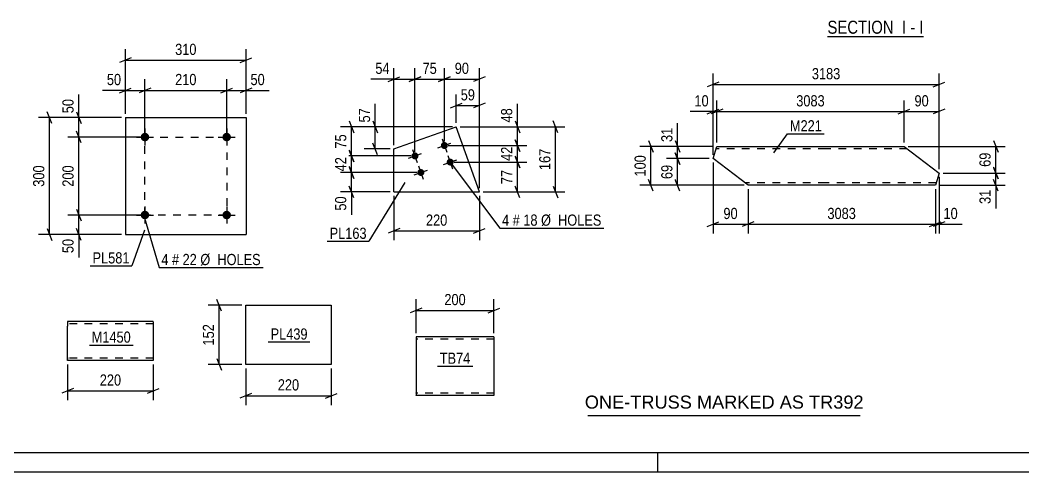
# Model space of a CAD drawing. Header units: millimetres. Extents: x 0 to 841, y 0 to 594.
# Drawn here: x 257.1 to 514.8, y 0 to 116 of the extents above; entities that cross this region are included whole.
import ezdxf

# ---------------------------------------------------------------- set-up
doc = ezdxf.new("R2010")
doc.units = ezdxf.units.MM
doc.linetypes.add('DXK_LINE_DOT2', pattern=[3.9198, 1.9599, -1.9599])
doc.styles.add('Arial', font='ARIAL.TTF', dxfattribs={"height": 0.2})
doc.styles.add('Arial Narrow', font='ARIALN.TTF', dxfattribs={"height": 0.2})

# ---------------------------------------------------------------- blocks, each defined once
blk = doc.blocks.new('Unknown-122567824-1133')
at = {"color": 5, "linetype": 'Continuous'}
for p, q in [((5, 5), (836, 5)), ((421, 0), (421, 5)), ((0, 0), (841, 0))]:
    blk.add_line(p, q, dxfattribs=at)
blk = doc.blocks.new('Unknown-122567824-19 - 51664')
at = {"color": 6, "linetype": 'Continuous'}
blk.add_line((464.57, 111.71), (489.24, 111.71), dxfattribs=at)
at = {"color": 0, "linetype": 'Continuous'}
blk.add_wipeout([(482.68, 112.46), (482.68, 115.96), (464.57, 115.96), (464.57, 112.46)], dxfattribs=at)
at = {"color": 7, "linetype": 'Continuous', "style": 'Arial Narrow'}
blk.add_text('SECTION ', height=3.34, dxfattribs=at).set_placement((464.57, 112.46))
at = {"color": 0, "linetype": 'Continuous'}
blk.add_wipeout([(484.8, 112.46), (484.8, 115.96), (483.73, 115.96), (483.73, 112.46)], dxfattribs=at)
at = {"color": 7, "linetype": 'Continuous', "style": 'Arial Narrow'}
blk.add_text('I', height=3.34, dxfattribs=at).set_placement((483.73, 112.46))
at = {"color": 0, "linetype": 'Continuous'}
blk.add_wipeout([(487.12, 112.46), (487.12, 115.96), (485.85, 115.96), (485.85, 112.46)], dxfattribs=at)
blk.add_wipeout([(489.24, 112.46), (489.24, 115.96), (488.17, 115.96), (488.17, 112.46)], dxfattribs=at)
at = {"color": 7, "linetype": 'Continuous', "style": 'Arial Narrow'}
for s, p in [('-', (485.85, 112.46)), ('I', (488.17, 112.46))]:
    blk.add_text(s, height=3.34, dxfattribs=at).set_placement(p)
blk = doc.blocks.new('Part-122567824-53818 - 53817')
at = {"color": 2, "linetype": 'Continuous'}
for p, q in [((315.13, 27.58), (315.13, 42.78)), ((315.13, 42.78), (337.08, 42.78)), ((337.08, 42.78), (337.08, 27.58)), ((337.08, 27.58), (315.13, 27.58))]:
    blk.add_line(p, q, dxfattribs=at)
blk = doc.blocks.new('Part-122567824-53826 - 53825')
at = {"color": 2, "linetype": 'Continuous'}
for p, q in [((358.9, 34.65), (358.9, 19.74)), ((378.9, 34.65), (358.9, 34.65)), ((378.9, 34.65), (378.9, 19.65)), ((358.9, 19.65), (358.9, 19.74)), ((378.9, 19.65), (358.9, 19.65))]:
    blk.add_line(p, q, dxfattribs=at)
at = {"color": 7, "linetype": 'DXK_LINE_DOT2'}
for p, q in [((378.9, 34.05), (358.9, 34.05)), ((358.9, 20.25), (358.9, 20.29)), ((378.9, 20.25), (358.9, 20.25)), ((378.9, 20.25), (378.9, 20.29))]:
    blk.add_line(p, q, dxfattribs=at)
blk = doc.blocks.new('Part-122567824-56478 - 56477')
at = {"color": 2, "linetype": 'Continuous'}
for p, q in [((435.18, 80.4), (436.16, 83.55)), ((436.16, 83.55), (464.17, 83.55)), ((464.27, 83.55), (484.27, 83.55)), ((484.27, 83.55), (493.27, 76.69)), ((444.17, 73.55), (435.18, 80.4)), ((493.27, 76.69), (492.29, 73.55)), ((464.17, 73.55), (444.17, 73.55)), ((492.29, 73.55), (464.27, 73.55))]:
    blk.add_line(p, q, dxfattribs=at)
at = {"color": 7, "linetype": 'DXK_LINE_DOT2'}
for p, q in [((464.17, 82.95), (435.97, 82.95)), ((485.06, 82.95), (464.27, 82.95)), ((444.17, 73.55), (443.15, 74.33)), ((464.17, 74.15), (443.38, 74.15)), ((492.47, 74.15), (464.27, 74.15))]:
    blk.add_line(p, q, dxfattribs=at)
blk = doc.blocks.new('Part-122567824-53925 - 53924')
at = {"color": 2, "linetype": 'Continuous'}
for p, q in [((284.23, 90.93), (284.23, 60.93)), ((284.23, 90.93), (315.23, 90.93)), ((315.23, 90.93), (315.23, 60.93)), ((284.23, 60.93), (315.23, 60.93))]:
    blk.add_line(p, q, dxfattribs=at)
blk = doc.blocks.new('Bolt-122567824-53926 - 53924')
at = {"linetype": 'Continuous'}
for points in [[(290.33, 65.93, -1), (288.13, 65.93, -1)], [(311.33, 65.93, -1), (309.13, 65.93, -1)]]:
    blk.add_hatch(color=1, dxfattribs=at).paths.add_polyline_path(points)
at = {"color": 1, "linetype": 'Continuous'}
for p, q in [((289.23, 68.13), (289.23, 63.73)), ((310.23, 68.13), (310.23, 63.73)), ((287.03, 65.93), (291.43, 65.93)), ((308.03, 65.93), (312.43, 65.93))]:
    blk.add_line(p, q, dxfattribs=at)
blk = doc.blocks.new('Bolt-122567824-53927 - 53924')
at = {"linetype": 'Continuous'}
for points in [[(290.33, 85.93, -1), (288.13, 85.93, -1)], [(311.33, 85.93, -1), (309.13, 85.93, -1)]]:
    blk.add_hatch(color=1, dxfattribs=at).paths.add_polyline_path(points)
at = {"color": 1, "linetype": 'Continuous'}
for p, q in [((289.23, 88.13), (289.23, 83.73)), ((310.23, 88.13), (310.23, 83.73)), ((287.03, 85.93), (291.43, 85.93)), ((308.03, 85.93), (312.43, 85.93))]:
    blk.add_line(p, q, dxfattribs=at)
blk = doc.blocks.new('Part-122567824-53948 - 53947')
at = {"color": 2, "linetype": 'Continuous'}
for p, q in [((269.37, 38.6), (269.37, 37.4)), ((291.38, 38.6), (269.37, 38.6)), ((269.37, 29.35), (269.37, 37.4)), ((291.38, 38.51), (291.38, 38.6)), ((291.38, 38.51), (291.38, 37.4)), ((291.38, 37.4), (291.38, 28.6)), ((269.37, 28.7), (269.37, 29.35)), ((269.37, 28.6), (269.37, 28.7)), ((291.38, 28.6), (269.37, 28.6))]:
    blk.add_line(p, q, dxfattribs=at)
at = {"color": 7, "linetype": 'DXK_LINE_DOT2'}
for p, q in [((291.38, 38), (269.37, 38)), ((291.38, 38.25), (291.38, 37.4)), ((269.37, 29.35), (269.37, 28.96)), ((269.37, 29.2), (269.37, 29.25)), ((291.38, 29.2), (269.37, 29.2)), ((269.37, 28.6), (269.37, 28.6)), ((291.38, 29.25), (291.38, 29.35)), ((291.38, 29.2), (291.38, 29.25)), ((291.38, 29.2), (291.38, 29.25))]:
    blk.add_line(p, q, dxfattribs=at)
blk = doc.blocks.new('Part-122567824-53984 - 53983')
at = {"color": 2, "linetype": 'Continuous'}
for p, q in [((353.2, 82.88), (369.22, 88.56)), ((375.15, 71.84), (369.22, 88.56)), ((353.2, 71.84), (353.2, 82.88)), ((353.2, 71.84), (375.15, 71.84))]:
    blk.add_line(p, q, dxfattribs=at)
blk = doc.blocks.new('Bolt-122567824-53985 - 53983')
at = {"linetype": 'Continuous'}
for points in [[(367, 84.06, -1), (365.3, 83.46, -1)], [(359.46, 81.38, -1), (357.76, 80.78, -1)], [(368.5, 79.82, -1), (366.81, 79.21, -1)], [(360.96, 77.14, -1), (359.27, 76.54, -1)]]:
    blk.add_hatch(color=1, dxfattribs=at).paths.add_polyline_path(points)
at = {"color": 1, "linetype": 'Continuous'}
for p, q in [((365.55, 85.45), (366.75, 82.06)), ((358.01, 82.78), (359.21, 79.39)), ((364.45, 83.15), (367.85, 84.36)), ((356.91, 80.48), (360.31, 81.68)), ((365.96, 78.91), (369.35, 80.12)), ((367.05, 81.21), (368.26, 77.82)), ((358.42, 76.24), (361.81, 77.44)), ((359.51, 78.54), (360.72, 75.14))]:
    blk.add_line(p, q, dxfattribs=at)
blk = doc.blocks.new('Rectangle-122567824-56456 - 53924')
at = {"color": 1, "linetype": 'DXK_LINE_DOT2'}
blk.add_lwpolyline([(289.23, 85.93), (310.23, 85.93), (310.23, 65.93), (289.23, 65.93), (289.23, 85.93)], close=True, dxfattribs=at)
blk = doc.blocks.new('StraightDimension-122567824-54132 - 53817')
at = {"color": 7, "linetype": 'Continuous'}
for p, q in [((308.92, 41.28), (307.72, 44.28)), ((314.13, 42.78), (305.47, 42.78)), ((308.32, 27.58), (308.32, 42.78)), ((307.72, 29.08), (308.92, 26.08)), ((314.13, 27.58), (305.47, 27.58))]:
    blk.add_line(p, q, dxfattribs=at)
at = {"color": 0}
blk.add_wipeout([(307.57, 38.52), (303.37, 38.52), (303.37, 31.84), (307.57, 31.84)], dxfattribs=at)
at = {"color": 3, "style": 'Arial Narrow'}
blk.add_text('152', height=2.863, rotation=90.0002, dxfattribs=at).set_placement((306.97, 32.44))
blk = doc.blocks.new('StraightDimension-122567824-54136 - 53817')
at = {"color": 7, "linetype": 'Continuous'}
for p, q in [((315.13, 26.58), (315.13, 17.16)), ((337.08, 26.58), (337.08, 17.16)), ((316.63, 20.16), (313.63, 18.96)), ((315.13, 19.56), (337.08, 19.56)), ((335.58, 18.96), (338.58, 20.16))]:
    blk.add_line(p, q, dxfattribs=at)
at = {"color": 0}
blk.add_wipeout([(329.45, 20.31), (329.45, 24.51), (322.76, 24.51), (322.76, 20.31)], dxfattribs=at)
at = {"color": 3, "style": 'Arial Narrow'}
blk.add_text('220', height=2.863, dxfattribs=at).set_placement((323.36, 20.91))
blk = doc.blocks.new('StraightDimension-122567824-54140 - 53825')
at = {"color": 7, "linetype": 'Continuous'}
for p, q in [((358.9, 35.65), (358.9, 44.3)), ((378.9, 35.65), (378.9, 44.3)), ((360.4, 42.05), (357.4, 40.85)), ((358.9, 41.45), (378.9, 41.45)), ((377.4, 40.85), (380.4, 42.05))]:
    blk.add_line(p, q, dxfattribs=at)
at = {"color": 0}
blk.add_wipeout([(372.24, 42.2), (372.24, 46.4), (365.56, 46.4), (365.56, 42.2)], dxfattribs=at)
at = {"color": 3, "style": 'Arial Narrow'}
blk.add_text('200', height=2.863, dxfattribs=at).set_placement((366.16, 42.8))
blk = doc.blocks.new('StraightDimension-122567824-56526 - 56477')
at = {"color": 7, "linetype": 'Continuous'}
for p, q in [((435.18, 81.4), (435.18, 102.27)), ((493.27, 77.69), (493.27, 102.27)), ((436.68, 100.02), (433.68, 98.82)), ((435.18, 99.42), (493.27, 99.42)), ((491.77, 98.82), (494.77, 100.02))]:
    blk.add_line(p, q, dxfattribs=at)
at = {"color": 0}
blk.add_wipeout([(468.48, 100.17), (468.48, 104.37), (459.97, 104.37), (459.97, 100.17)], dxfattribs=at)
at = {"color": 3, "style": 'Arial Narrow'}
blk.add_text('3183', height=2.863, dxfattribs=at).set_placement((460.57, 100.77))
blk = doc.blocks.new('StraightDimension-122567824-56597 - 56477')
at = {"color": 7, "linetype": 'Continuous'}
for p, q in [((493.27, 75.69), (493.27, 61.15)), ((492.29, 72.55), (492.29, 61.15)), ((490.79, 62.95), (493.79, 64.15)), ((494.77, 64.15), (491.77, 62.95)), ((492.29, 63.55), (493.27, 63.55))]:
    blk.add_line(p, q, dxfattribs=at)
at = {"color": 0}
blk.add_wipeout([(498.65, 64.3), (498.65, 68.5), (493.79, 68.5), (493.79, 64.3)], dxfattribs=at)
at = {"color": 7, "linetype": 'Continuous'}
blk.add_line((493.27, 63.55), (499.17, 63.55), dxfattribs=at)
blk.add_line((493.27, 63.55), (499.17, 63.55), dxfattribs=at)
at = {"color": 3, "style": 'Arial Narrow'}
blk.add_text('10', height=2.863, dxfattribs=at).set_placement((494.39, 64.9))
blk = doc.blocks.new('StraightDimension-122567824-56537 - 56477')
at = {"color": 7, "linetype": 'Continuous'}
for p, q in [((482.77, 91.86), (485.77, 93.06)), ((484.27, 84.55), (484.27, 95.31)), ((494.77, 93.06), (491.77, 91.86)), ((493.27, 77.69), (493.27, 95.31)), ((484.27, 92.46), (493.27, 92.46))]:
    blk.add_line(p, q, dxfattribs=at)
at = {"color": 0}
blk.add_wipeout([(491.2, 93.21), (491.2, 97.41), (486.34, 97.41), (486.34, 93.21)], dxfattribs=at)
at = {"color": 3, "style": 'Arial Narrow'}
blk.add_text('90', height=2.863, dxfattribs=at).set_placement((486.94, 93.81))
blk = doc.blocks.new('StraightDimension-122567824-56538 - 56477')
at = {"color": 7, "linetype": 'Continuous'}
for p, q in [((437.66, 93.06), (434.66, 91.86)), ((436.16, 84.55), (436.16, 95.31)), ((482.77, 91.86), (485.77, 93.06)), ((484.27, 84.55), (484.27, 95.31)), ((436.16, 92.46), (484.27, 92.46))]:
    blk.add_line(p, q, dxfattribs=at)
at = {"color": 0}
blk.add_wipeout([(464.47, 93.21), (464.47, 97.41), (455.96, 97.41), (455.96, 93.21)], dxfattribs=at)
at = {"color": 3, "style": 'Arial Narrow'}
blk.add_text('3083', height=2.863, dxfattribs=at).set_placement((456.56, 93.81))
blk = doc.blocks.new('StraightDimension-122567824-56539 - 56477')
at = {"color": 7, "linetype": 'Continuous'}
for p, q in [((433.68, 91.86), (436.68, 93.06)), ((437.66, 93.06), (434.66, 91.86)), ((435.18, 81.4), (435.18, 95.31)), ((436.16, 84.55), (436.16, 95.31)), ((435.18, 92.46), (436.16, 92.46))]:
    blk.add_line(p, q, dxfattribs=at)
at = {"color": 0}
blk.add_wipeout([(434.65, 93.21), (434.65, 97.41), (429.8, 97.41), (429.8, 93.21)], dxfattribs=at)
at = {"color": 7, "linetype": 'Continuous'}
blk.add_line((435.18, 92.46), (429.27, 92.46), dxfattribs=at)
blk.add_line((435.18, 92.46), (429.27, 92.46), dxfattribs=at)
at = {"color": 3, "style": 'Arial Narrow'}
blk.add_text('10', height=2.863, dxfattribs=at).set_placement((430.4, 93.81))
blk = doc.blocks.new('StraightDimension-122567824-56662 - 56477')
at = {"color": 7, "linetype": 'Continuous'}
for p, q in [((418.63, 85.05), (419.83, 82.05)), ((435.16, 83.55), (416.38, 83.55)), ((419.23, 73.55), (419.23, 83.55)), ((419.83, 72.05), (418.63, 75.05)), ((443.17, 73.55), (416.38, 73.55))]:
    blk.add_line(p, q, dxfattribs=at)
at = {"color": 0}
blk.add_wipeout([(418.48, 81.89), (414.28, 81.89), (414.28, 75.21), (418.48, 75.21)], dxfattribs=at)
at = {"color": 3, "style": 'Arial Narrow'}
blk.add_text('100', height=2.863, rotation=90.0002, dxfattribs=at).set_placement((417.88, 75.81))
blk = doc.blocks.new('StraightDimension-122567824-56598 - 56477')
at = {"color": 7, "linetype": 'Continuous'}
for p, q in [((444.17, 72.55), (444.17, 61.15)), ((492.29, 72.55), (492.29, 61.15)), ((445.67, 64.15), (442.67, 62.95)), ((444.17, 63.55), (492.29, 63.55)), ((490.79, 62.95), (493.79, 64.15))]:
    blk.add_line(p, q, dxfattribs=at)
at = {"color": 0}
blk.add_wipeout([(472.48, 64.3), (472.48, 68.5), (463.97, 68.5), (463.97, 64.3)], dxfattribs=at)
at = {"color": 3, "style": 'Arial Narrow'}
blk.add_text('3083', height=2.863, dxfattribs=at).set_placement((464.57, 64.9))
blk = doc.blocks.new('StraightDimension-122567824-56599 - 56477')
at = {"color": 7, "linetype": 'Continuous'}
for p, q in [((435.18, 79.4), (435.18, 61.15)), ((444.17, 72.55), (444.17, 61.15)), ((433.68, 62.95), (436.68, 64.15)), ((435.18, 63.55), (444.17, 63.55)), ((445.67, 64.15), (442.67, 62.95))]:
    blk.add_line(p, q, dxfattribs=at)
at = {"color": 0}
blk.add_wipeout([(442.1, 64.3), (442.1, 68.5), (437.25, 68.5), (437.25, 64.3)], dxfattribs=at)
at = {"color": 3, "style": 'Arial Narrow'}
blk.add_text('90', height=2.863, dxfattribs=at).set_placement((437.85, 64.9))
blk = doc.blocks.new('StraightDimension-122567824-56694 - 56477')
at = {"color": 7, "linetype": 'Continuous'}
for p, q in [((425.49, 85.05), (426.69, 82.05)), ((435.16, 83.55), (423.24, 83.55)), ((426.09, 80.4), (426.09, 83.55)), ((434.18, 80.4), (423.24, 80.4)), ((426.69, 78.9), (425.49, 81.9))]:
    blk.add_line(p, q, dxfattribs=at)
at = {"color": 0}
blk.add_wipeout([(425.34, 88.93), (421.14, 88.93), (421.14, 84.07), (425.34, 84.07)], dxfattribs=at)
at = {"color": 7, "linetype": 'Continuous'}
blk.add_line((426.09, 83.55), (426.09, 89.46), dxfattribs=at)
blk.add_line((426.09, 83.55), (426.09, 89.46), dxfattribs=at)
at = {"color": 3, "style": 'Arial Narrow'}
blk.add_text('31', height=2.863, rotation=90.0002, dxfattribs=at).set_placement((424.74, 84.67))
blk = doc.blocks.new('StraightDimension-122567824-56695 - 56477')
at = {"color": 7, "linetype": 'Continuous'}
for p, q in [((434.18, 80.4), (423.24, 80.4)), ((425.49, 81.9), (426.69, 78.9)), ((426.09, 73.55), (426.09, 80.4)), ((426.69, 72.05), (425.49, 75.05)), ((443.17, 73.55), (423.24, 73.55))]:
    blk.add_line(p, q, dxfattribs=at)
at = {"color": 0}
blk.add_wipeout([(425.34, 79.41), (421.14, 79.41), (421.14, 74.55), (425.34, 74.55)], dxfattribs=at)
at = {"color": 3, "style": 'Arial Narrow'}
blk.add_text('69', height=2.863, rotation=90.0002, dxfattribs=at).set_placement((424.74, 75.15))
blk = doc.blocks.new('StraightDimension-122567824-56743 - 56477')
at = {"color": 7, "linetype": 'Continuous'}
for p, q in [((507.24, 85.05), (508.44, 82.05)), ((485.27, 83.55), (510.24, 83.55)), ((507.84, 76.69), (507.84, 83.55)), ((508.44, 75.19), (507.24, 78.19)), ((494.27, 76.69), (510.24, 76.69))]:
    blk.add_line(p, q, dxfattribs=at)
at = {"color": 0}
blk.add_wipeout([(507.09, 82.55), (502.89, 82.55), (502.89, 77.69), (507.09, 77.69)], dxfattribs=at)
at = {"color": 3, "style": 'Arial Narrow'}
blk.add_text('69', height=2.863, rotation=90.0002, dxfattribs=at).set_placement((506.49, 78.29))
blk = doc.blocks.new('StraightDimension-122567824-56744 - 56477')
at = {"color": 7, "linetype": 'Continuous'}
for p, q in [((507.24, 78.19), (508.44, 75.19)), ((494.27, 76.69), (510.24, 76.69)), ((508.44, 72.05), (507.24, 75.05)), ((507.84, 73.55), (507.84, 76.69)), ((493.29, 73.55), (510.24, 73.55))]:
    blk.add_line(p, q, dxfattribs=at)
at = {"color": 0}
blk.add_wipeout([(507.09, 73.02), (502.89, 73.02), (502.89, 68.17), (507.09, 68.17)], dxfattribs=at)
at = {"color": 7, "linetype": 'Continuous'}
blk.add_line((507.84, 73.55), (507.84, 67.64), dxfattribs=at)
blk.add_line((507.84, 73.55), (507.84, 67.64), dxfattribs=at)
at = {"color": 3, "style": 'Arial Narrow'}
blk.add_text('31', height=2.863, rotation=90.0002, dxfattribs=at).set_placement((506.49, 68.77))
blk = doc.blocks.new('StraightDimension-122567824-56415 - 53924')
at = {"color": 7, "linetype": 'Continuous'}
for p, q in [((289.23, 86.93), (289.23, 100.77)), ((310.23, 86.93), (310.23, 100.77)), ((290.73, 98.52), (287.73, 97.32)), ((289.23, 97.92), (310.23, 97.92)), ((308.73, 97.32), (311.73, 98.52))]:
    blk.add_line(p, q, dxfattribs=at)
at = {"color": 0}
blk.add_wipeout([(303.07, 98.67), (303.07, 102.87), (296.39, 102.87), (296.39, 98.67)], dxfattribs=at)
at = {"color": 3, "style": 'Arial Narrow'}
blk.add_text('210', height=2.863, dxfattribs=at).set_placement((296.99, 99.27))
blk = doc.blocks.new('StraightDimension-122567824-54221 - 53924')
at = {"color": 7, "linetype": 'Continuous'}
for p, q in [((288.23, 85.93), (269.39, 85.93)), ((272.84, 84.43), (271.64, 87.43)), ((272.24, 65.93), (272.24, 85.93)), ((271.64, 67.43), (272.84, 64.43)), ((288.23, 65.93), (269.39, 65.93))]:
    blk.add_line(p, q, dxfattribs=at)
at = {"color": 0}
blk.add_wipeout([(271.49, 79.27), (267.29, 79.27), (267.29, 72.59), (271.49, 72.59)], dxfattribs=at)
at = {"color": 3, "style": 'Arial Narrow'}
blk.add_text('200', height=2.863, rotation=90.0002, dxfattribs=at).set_placement((270.89, 73.19))
blk = doc.blocks.new('StraightDimension-122567824-54232 - 53924')
at = {"color": 7, "linetype": 'Continuous'}
for p, q in [((283.23, 90.93), (261.87, 90.93)), ((265.32, 89.43), (264.12, 92.43)), ((264.72, 60.93), (264.72, 90.93)), ((264.12, 62.43), (265.32, 59.43)), ((283.23, 60.93), (261.87, 60.93))]:
    blk.add_line(p, q, dxfattribs=at)
at = {"color": 0}
blk.add_wipeout([(263.97, 79.27), (259.77, 79.27), (259.77, 72.59), (263.97, 72.59)], dxfattribs=at)
at = {"color": 3, "style": 'Arial Narrow'}
blk.add_text('300', height=2.863, rotation=90.0002, dxfattribs=at).set_placement((263.37, 73.19))
blk = doc.blocks.new('StraightDimension-122567824-54220 - 53924')
at = {"color": 7, "linetype": 'Continuous'}
for p, q in [((283.23, 90.93), (269.39, 90.93)), ((271.64, 92.43), (272.84, 89.43)), ((272.24, 85.93), (272.24, 90.93)), ((288.23, 85.93), (269.39, 85.93)), ((272.84, 84.43), (271.64, 87.43))]:
    blk.add_line(p, q, dxfattribs=at)
at = {"color": 0}
blk.add_wipeout([(271.49, 96.31), (267.29, 96.31), (267.29, 91.45), (271.49, 91.45)], dxfattribs=at)
at = {"color": 7, "linetype": 'Continuous'}
blk.add_line((272.24, 90.93), (272.24, 96.84), dxfattribs=at)
blk.add_line((272.24, 90.93), (272.24, 96.84), dxfattribs=at)
at = {"color": 3, "style": 'Arial Narrow'}
blk.add_text('50', height=2.863, rotation=90.0002, dxfattribs=at).set_placement((270.89, 92.05))
blk = doc.blocks.new('StraightDimension-122567824-54222 - 53924')
at = {"color": 7, "linetype": 'Continuous'}
for p, q in [((271.64, 67.43), (272.84, 64.43)), ((288.23, 65.93), (269.39, 65.93)), ((272.24, 60.93), (272.24, 65.93)), ((272.84, 59.43), (271.64, 62.43)), ((283.23, 60.93), (269.39, 60.93))]:
    blk.add_line(p, q, dxfattribs=at)
at = {"color": 0}
blk.add_wipeout([(271.49, 60.4), (267.29, 60.4), (267.29, 55.55), (271.49, 55.55)], dxfattribs=at)
at = {"color": 7, "linetype": 'Continuous'}
blk.add_line((272.24, 60.93), (272.24, 55.02), dxfattribs=at)
blk.add_line((272.24, 60.93), (272.24, 55.02), dxfattribs=at)
at = {"color": 3, "style": 'Arial Narrow'}
blk.add_text('50', height=2.863, rotation=90.0002, dxfattribs=at).set_placement((270.89, 56.15))
blk = doc.blocks.new('StraightDimension-122567824-54252 - 53924')
at = {"color": 7, "linetype": 'Continuous'}
for p, q in [((284.23, 91.93), (284.23, 108.51)), ((315.23, 91.93), (315.23, 108.51)), ((285.73, 106.26), (282.73, 105.06)), ((284.23, 105.66), (315.23, 105.66)), ((313.73, 105.06), (316.73, 106.26))]:
    blk.add_line(p, q, dxfattribs=at)
at = {"color": 0}
blk.add_wipeout([(303.07, 106.41), (303.07, 110.61), (296.39, 110.61), (296.39, 106.41)], dxfattribs=at)
at = {"color": 3, "style": 'Arial Narrow'}
blk.add_text('310', height=2.863, dxfattribs=at).set_placement((296.99, 107.01))
blk = doc.blocks.new('StraightDimension-122567824-56414 - 53924')
at = {"color": 7, "linetype": 'Continuous'}
for p, q in [((310.23, 86.93), (310.23, 100.77)), ((315.23, 91.93), (315.23, 100.77)), ((308.73, 97.32), (311.73, 98.52)), ((310.23, 97.92), (315.23, 97.92)), ((316.73, 98.52), (313.73, 97.32))]:
    blk.add_line(p, q, dxfattribs=at)
at = {"color": 0}
blk.add_wipeout([(320.61, 98.67), (320.61, 102.87), (315.75, 102.87), (315.75, 98.67)], dxfattribs=at)
at = {"color": 7, "linetype": 'Continuous'}
blk.add_line((315.23, 97.92), (321.13, 97.92), dxfattribs=at)
blk.add_line((315.23, 97.92), (321.13, 97.92), dxfattribs=at)
at = {"color": 3, "style": 'Arial Narrow'}
blk.add_text('50', height=2.863, dxfattribs=at).set_placement((316.35, 99.27))
blk = doc.blocks.new('StraightDimension-122567824-56416 - 53924')
at = {"color": 7, "linetype": 'Continuous'}
for p, q in [((284.23, 91.93), (284.23, 100.77)), ((289.23, 86.93), (289.23, 100.77)), ((282.73, 97.32), (285.73, 98.52)), ((284.23, 97.92), (289.23, 97.92)), ((290.73, 98.52), (287.73, 97.32))]:
    blk.add_line(p, q, dxfattribs=at)
at = {"color": 0}
blk.add_wipeout([(283.7, 98.67), (283.7, 102.87), (278.85, 102.87), (278.85, 98.67)], dxfattribs=at)
at = {"color": 7, "linetype": 'Continuous'}
blk.add_line((284.23, 97.92), (278.32, 97.92), dxfattribs=at)
blk.add_line((284.23, 97.92), (278.32, 97.92), dxfattribs=at)
at = {"color": 3, "style": 'Arial Narrow'}
blk.add_text('50', height=2.863, dxfattribs=at).set_placement((279.45, 99.27))
blk = doc.blocks.new('StraightDimension-122567824-54256 - 53947')
at = {"color": 7, "linetype": 'Continuous'}
for p, q in [((269.37, 27.6), (269.37, 18.4)), ((291.38, 27.6), (291.38, 18.4)), ((270.87, 21.4), (267.87, 20.2)), ((269.37, 20.8), (291.38, 20.8)), ((289.88, 20.2), (292.88, 21.4))]:
    blk.add_line(p, q, dxfattribs=at)
at = {"color": 0}
blk.add_wipeout([(283.72, 21.55), (283.72, 25.75), (277.03, 25.75), (277.03, 21.55)], dxfattribs=at)
at = {"color": 3, "style": 'Arial Narrow'}
blk.add_text('220', height=2.863, dxfattribs=at).set_placement((277.63, 22.15))
blk = doc.blocks.new('StraightDimension-122567824-54378 - 53983')
at = {"color": 7, "linetype": 'Continuous'}
for p, q in [((370.22, 88.56), (397.14, 88.56)), ((395.34, 87.06), (394.14, 90.06)), ((394.74, 71.84), (394.74, 88.56)), ((394.14, 73.34), (395.34, 70.34)), ((376.15, 71.84), (397.14, 71.84))]:
    blk.add_line(p, q, dxfattribs=at)
at = {"color": 0}
blk.add_wipeout([(393.99, 83.54), (389.79, 83.54), (389.79, 76.86), (393.99, 76.86)], dxfattribs=at)
at = {"color": 3, "style": 'Arial Narrow'}
blk.add_text('167', height=2.863, rotation=90.0002, dxfattribs=at).set_placement((393.39, 77.46))
blk = doc.blocks.new('StraightDimension-122567824-56328 - 53983')
at = {"color": 7, "linetype": 'Continuous'}
for p, q in [((384.34, 85.26), (385.54, 82.26)), ((367.15, 83.76), (387.34, 83.76)), ((384.94, 79.51), (384.94, 83.76)), ((385.54, 78.01), (384.34, 81.01)), ((368.65, 79.51), (387.34, 79.51))]:
    blk.add_line(p, q, dxfattribs=at)
at = {"color": 0}
blk.add_wipeout([(384.19, 84.06), (379.99, 84.06), (379.99, 79.21), (384.19, 79.21)], dxfattribs=at)
at = {"color": 3, "style": 'Arial Narrow'}
blk.add_text('42', height=2.863, rotation=90.0002, dxfattribs=at).set_placement((383.59, 79.81))
blk = doc.blocks.new('StraightDimension-122567824-54368 - 53983')
at = {"color": 7, "linetype": 'Continuous'}
for p, q in [((353.2, 70.84), (353.2, 59.44)), ((375.15, 70.84), (375.15, 59.44)), ((354.7, 62.44), (351.7, 61.24)), ((353.2, 61.84), (375.15, 61.84)), ((373.65, 61.24), (376.65, 62.44))]:
    blk.add_line(p, q, dxfattribs=at)
at = {"color": 0}
blk.add_wipeout([(367.52, 62.59), (367.52, 66.79), (360.83, 66.79), (360.83, 62.59)], dxfattribs=at)
at = {"color": 3, "style": 'Arial Narrow'}
blk.add_text('220', height=2.863, dxfattribs=at).set_placement((361.43, 63.19))
blk = doc.blocks.new('StraightDimension-122567824-54372 - 53983')
at = {"color": 7, "linetype": 'Continuous'}
for p, q in [((368.22, 88.56), (345.56, 88.56)), ((347.81, 90.06), (349.01, 87.06)), ((348.41, 82.88), (348.41, 88.56)), ((352.2, 82.88), (345.56, 82.88)), ((349.01, 81.38), (347.81, 84.38))]:
    blk.add_line(p, q, dxfattribs=at)
at = {"color": 0}
blk.add_wipeout([(347.66, 93.94), (343.46, 93.94), (343.46, 89.08), (347.66, 89.08)], dxfattribs=at)
at = {"color": 7, "linetype": 'Continuous'}
blk.add_line((348.41, 88.56), (348.41, 94.47), dxfattribs=at)
blk.add_line((348.41, 88.56), (348.41, 94.47), dxfattribs=at)
at = {"color": 3, "style": 'Arial Narrow'}
blk.add_text('57', height=2.863, rotation=90.0002, dxfattribs=at).set_placement((347.06, 89.68))
blk = doc.blocks.new('StraightDimension-122567824-54364 - 53983')
at = {"color": 7, "linetype": 'Continuous'}
for p, q in [((369.22, 89.56), (369.22, 96.85)), ((375.15, 72.84), (375.15, 96.85)), ((367.72, 93.4), (370.72, 94.6)), ((369.22, 94), (375.15, 94)), ((376.65, 94.6), (373.65, 93.4))]:
    blk.add_line(p, q, dxfattribs=at)
at = {"color": 0}
blk.add_wipeout([(374.61, 94.75), (374.61, 98.95), (369.76, 98.95), (369.76, 94.75)], dxfattribs=at)
at = {"color": 3, "style": 'Arial Narrow'}
blk.add_text('59', height=2.863, dxfattribs=at).set_placement((370.36, 95.35))
blk = doc.blocks.new('StraightDimension-122567824-54382 - 53983')
at = {"color": 7, "linetype": 'Continuous'}
for p, q in [((366.15, 84.76), (366.15, 103.65)), ((375.15, 72.84), (375.15, 103.65)), ((364.65, 100.2), (367.65, 101.4)), ((366.15, 100.8), (375.15, 100.8)), ((376.65, 101.4), (373.65, 100.2))]:
    blk.add_line(p, q, dxfattribs=at)
at = {"color": 0}
blk.add_wipeout([(373.08, 101.55), (373.08, 105.75), (368.22, 105.75), (368.22, 101.55)], dxfattribs=at)
at = {"color": 3, "style": 'Arial Narrow'}
blk.add_text('90', height=2.863, dxfattribs=at).set_placement((368.82, 102.15))
blk = doc.blocks.new('StraightDimension-122567824-54383 - 53983')
at = {"color": 7, "linetype": 'Continuous'}
for p, q in [((358.61, 82.08), (358.61, 103.65)), ((366.15, 84.76), (366.15, 103.65)), ((357.11, 100.2), (360.11, 101.4)), ((358.61, 100.8), (366.15, 100.8)), ((367.65, 101.4), (364.65, 100.2))]:
    blk.add_line(p, q, dxfattribs=at)
at = {"color": 0}
blk.add_wipeout([(364.81, 101.55), (364.81, 105.75), (359.95, 105.75), (359.95, 101.55)], dxfattribs=at)
at = {"color": 3, "style": 'Arial Narrow'}
blk.add_text('75', height=2.863, dxfattribs=at).set_placement((360.55, 102.15))
blk = doc.blocks.new('StraightDimension-122567824-54384 - 53983')
at = {"color": 7, "linetype": 'Continuous'}
for p, q in [((353.2, 83.88), (353.2, 103.65)), ((358.61, 82.08), (358.61, 103.65)), ((351.7, 100.2), (354.7, 101.4)), ((353.2, 100.8), (358.61, 100.8)), ((360.11, 101.4), (357.11, 100.2))]:
    blk.add_line(p, q, dxfattribs=at)
at = {"color": 0}
blk.add_wipeout([(352.67, 101.55), (352.67, 105.75), (347.82, 105.75), (347.82, 101.55)], dxfattribs=at)
at = {"color": 7, "linetype": 'Continuous'}
blk.add_line((353.2, 100.8), (347.29, 100.8), dxfattribs=at)
blk.add_line((353.2, 100.8), (347.29, 100.8), dxfattribs=at)
at = {"color": 3, "style": 'Arial Narrow'}
blk.add_text('54', height=2.863, dxfattribs=at).set_placement((348.42, 102.15))
blk = doc.blocks.new('StraightDimension-122567824-54402 - 53983')
at = {"color": 7, "linetype": 'Continuous'}
for p, q in [((368.22, 88.56), (339.45, 88.56)), ((341.7, 90.06), (342.9, 87.06)), ((342.3, 81.08), (342.3, 88.56)), ((342.9, 79.58), (341.7, 82.58)), ((357.61, 81.08), (339.45, 81.08))]:
    blk.add_line(p, q, dxfattribs=at)
at = {"color": 0}
blk.add_wipeout([(341.55, 87.25), (337.35, 87.25), (337.35, 82.39), (341.55, 82.39)], dxfattribs=at)
at = {"color": 3, "style": 'Arial Narrow'}
blk.add_text('75', height=2.863, rotation=90.0002, dxfattribs=at).set_placement((340.95, 82.99))
blk = doc.blocks.new('StraightDimension-122567824-54403 - 53983')
at = {"color": 7, "linetype": 'Continuous'}
for p, q in [((341.7, 82.58), (342.9, 79.58)), ((357.61, 81.08), (339.45, 81.08)), ((342.3, 76.84), (342.3, 81.08)), ((342.9, 75.34), (341.7, 78.34)), ((359.11, 76.84), (339.45, 76.84))]:
    blk.add_line(p, q, dxfattribs=at)
at = {"color": 0}
blk.add_wipeout([(341.55, 81.39), (337.35, 81.39), (337.35, 76.53), (341.55, 76.53)], dxfattribs=at)
at = {"color": 3, "style": 'Arial Narrow'}
blk.add_text('42', height=2.863, rotation=90.0002, dxfattribs=at).set_placement((340.95, 77.13))
blk = doc.blocks.new('StraightDimension-122567824-54404 - 53983')
at = {"color": 7, "linetype": 'Continuous'}
for p, q in [((341.7, 78.34), (342.9, 75.34)), ((359.11, 76.84), (339.45, 76.84)), ((342.3, 71.84), (342.3, 76.84)), ((342.9, 70.34), (341.7, 73.34)), ((352.2, 71.84), (339.45, 71.84))]:
    blk.add_line(p, q, dxfattribs=at)
at = {"color": 0}
blk.add_wipeout([(341.55, 71.32), (337.35, 71.32), (337.35, 66.46), (341.55, 66.46)], dxfattribs=at)
at = {"color": 7, "linetype": 'Continuous'}
blk.add_line((342.3, 71.84), (342.3, 65.94), dxfattribs=at)
blk.add_line((342.3, 71.84), (342.3, 65.94), dxfattribs=at)
at = {"color": 3, "style": 'Arial Narrow'}
blk.add_text('50', height=2.863, rotation=90.0002, dxfattribs=at).set_placement((340.95, 67.06))
blk = doc.blocks.new('StraightDimension-122567824-56327 - 53983')
at = {"color": 7, "linetype": 'Continuous'}
for p, q in [((370.22, 88.56), (387.34, 88.56)), ((384.34, 90.06), (385.54, 87.06)), ((384.94, 83.76), (384.94, 88.56)), ((385.54, 82.26), (384.34, 85.26)), ((367.15, 83.76), (387.34, 83.76))]:
    blk.add_line(p, q, dxfattribs=at)
at = {"color": 0}
blk.add_wipeout([(384.19, 93.94), (379.99, 93.94), (379.99, 89.08), (384.19, 89.08)], dxfattribs=at)
at = {"color": 7, "linetype": 'Continuous'}
blk.add_line((384.94, 88.56), (384.94, 94.47), dxfattribs=at)
blk.add_line((384.94, 88.56), (384.94, 94.47), dxfattribs=at)
at = {"color": 3, "style": 'Arial Narrow'}
blk.add_text('48', height=2.863, rotation=90.0002, dxfattribs=at).set_placement((383.59, 89.68))
blk = doc.blocks.new('StraightDimension-122567824-56329 - 53983')
at = {"color": 7, "linetype": 'Continuous'}
for p, q in [((384.34, 81.01), (385.54, 78.01)), ((368.65, 79.51), (387.34, 79.51)), ((384.94, 71.84), (384.94, 79.51)), ((385.54, 70.34), (384.34, 73.34)), ((376.15, 71.84), (387.34, 71.84))]:
    blk.add_line(p, q, dxfattribs=at)
at = {"color": 0}
blk.add_wipeout([(384.19, 78.11), (379.99, 78.11), (379.99, 73.25), (384.19, 73.25)], dxfattribs=at)
at = {"color": 3, "style": 'Arial Narrow'}
blk.add_text('77', height=2.863, rotation=90.0002, dxfattribs=at).set_placement((383.59, 73.85))
blk = doc.blocks.new('Mark-122567824-54454 - 53817')
at = {"color": 0}
blk.add_wipeout([(331.02, 33.96), (331.02, 36.96), (321.52, 36.96), (321.52, 33.96)], dxfattribs=at)
blk.add_wipeout([(331.02, 33.96), (331.02, 36.96), (321.52, 36.96), (321.52, 33.96)], dxfattribs=at)
at = {"color": 30, "linetype": 'Continuous'}
blk.add_line((320.92, 33.36), (331.62, 33.36), dxfattribs=at)
at = {"color": 3, "style": 'Arial Narrow'}
blk.add_text('PL439', height=2.863, dxfattribs=at).set_placement((321.52, 33.96))
blk = doc.blocks.new('Unknown-122567824-57512')
at = {"color": 7, "linetype": 'Continuous'}
blk.add_line((403, 14.5), (473, 14.5), dxfattribs=at)
at = {"color": 7, "style": 'Arial'}
blk.add_text('ONE-TRUSS MARKED AS TR392', height=3.3428, dxfattribs=at).set_placement((402.24, 16.25))
blk = doc.blocks.new('Mark-122567824-54457 - 53825')
at = {"color": 0}
blk.add_wipeout([(372.83, 27.75), (372.83, 30.75), (364.97, 30.75), (364.97, 27.75)], dxfattribs=at)
blk.add_wipeout([(372.83, 27.75), (372.83, 30.75), (364.97, 30.75), (364.97, 27.75)], dxfattribs=at)
at = {"color": 30, "linetype": 'Continuous'}
blk.add_line((364.37, 27.15), (373.43, 27.15), dxfattribs=at)
at = {"color": 3, "style": 'Arial Narrow'}
blk.add_text('TB74', height=2.863, dxfattribs=at).set_placement((364.97, 27.75))
blk = doc.blocks.new('Mark-122567824-56655 - 56477')
at = {"color": 0}
blk.add_wipeout([(463.15, 87.4), (463.15, 90.4), (454.93, 90.4), (454.93, 87.4)], dxfattribs=at)
blk.add_wipeout([(463.15, 87.4), (463.15, 90.4), (454.93, 90.4), (454.93, 87.4)], dxfattribs=at)
at = {"color": 30, "linetype": 'Continuous'}
for p, q in [((450.84, 81.88), (454.33, 86.8)), ((454.33, 86.8), (463.75, 86.8))]:
    blk.add_line(p, q, dxfattribs=at)
at = {"color": 3, "style": 'Arial Narrow'}
blk.add_text('M221', height=2.863, dxfattribs=at).set_placement((454.93, 87.4))
blk = doc.blocks.new('Mark-122567824-54469 - 53924')
at = {"color": 0}
blk.add_wipeout([(285.28, 53.5), (285.28, 56.5), (275.77, 56.5), (275.77, 53.5)], dxfattribs=at)
blk.add_wipeout([(285.28, 53.5), (285.28, 56.5), (275.77, 56.5), (275.77, 53.5)], dxfattribs=at)
at = {"color": 30, "linetype": 'Continuous'}
for p in [(289.15, 62.04), (275.17, 52.9)]:
    blk.add_line(p, (285.88, 52.9), dxfattribs=at)
at = {"color": 3, "style": 'Arial Narrow'}
blk.add_text('PL581', height=2.863, dxfattribs=at).set_placement((275.77, 53.5))
blk = doc.blocks.new('MarkSet-122567824-56349 - 53924')
at = {"color": 0}
blk.add_wipeout([(295.28, 53.08), (295.28, 56.08), (293.45, 56.08), (293.45, 53.08)], dxfattribs=at)
blk.add_wipeout([(295.28, 53.08), (295.28, 56.08), (293.45, 56.08), (293.45, 53.08)], dxfattribs=at)
at = {"color": 7, "linetype": 'Continuous'}
blk.add_line((288.88, 66.06), (292.85, 52.48), dxfattribs=at)
at = {"color": 0}
blk.add_wipeout([(298, 53.08), (298, 56.08), (296.18, 56.08), (296.18, 53.08)], dxfattribs=at)
blk.add_wipeout([(298, 53.08), (298, 56.08), (296.18, 56.08), (296.18, 53.08)], dxfattribs=at)
at = {"color": 3, "style": 'Arial Narrow'}
blk.add_text('4', height=2.86, dxfattribs=at).set_placement((293.45, 53.08))
at = {"color": 0}
blk.add_wipeout([(302.56, 53.08), (302.56, 56.08), (298.9, 56.08), (298.9, 53.08)], dxfattribs=at)
blk.add_wipeout([(302.56, 53.08), (302.56, 56.08), (298.9, 56.08), (298.9, 53.08)], dxfattribs=at)
at = {"color": 3, "style": 'Arial Narrow'}
blk.add_text('#', height=2.86, dxfattribs=at).set_placement((296.18, 53.08))
at = {"color": 0}
blk.add_wipeout([(318.99, 53.08), (318.99, 56.08), (303.46, 56.08), (303.46, 53.08)], dxfattribs=at)
blk.add_wipeout([(318.99, 53.08), (318.99, 56.08), (303.46, 56.08), (303.46, 53.08)], dxfattribs=at)
at = {"color": 7, "linetype": 'Continuous'}
blk.add_line((292.85, 52.48), (319.59, 52.48), dxfattribs=at)
at = {"color": 3, "style": 'Arial Narrow'}
for s, p in [('22', (298.9, 53.08)), ('Ø  HOLES', (303.46, 53.08))]:
    blk.add_text(s, height=2.863, dxfattribs=at).set_placement(p)
blk = doc.blocks.new('Mark-122567824-54474 - 53947')
at = {"color": 0}
blk.add_wipeout([(285.61, 33.17), (285.61, 36.17), (275.55, 36.17), (275.55, 33.17)], dxfattribs=at)
blk.add_wipeout([(285.61, 33.17), (285.61, 36.17), (275.55, 36.17), (275.55, 33.17)], dxfattribs=at)
at = {"color": 30, "linetype": 'Continuous'}
blk.add_line((274.95, 32.57), (286.21, 32.57), dxfattribs=at)
at = {"color": 3, "style": 'Arial Narrow'}
blk.add_text('M1450', height=2.863, dxfattribs=at).set_placement((275.55, 33.17))
blk = doc.blocks.new('Mark-122567824-54491 - 53983')
at = {"color": 0}
blk.add_wipeout([(382.81, 63.19), (382.81, 66.19), (380.98, 66.19), (380.98, 63.19)], dxfattribs=at)
blk.add_wipeout([(382.81, 63.19), (382.81, 66.19), (380.98, 66.19), (380.98, 63.19)], dxfattribs=at)
at = {"color": 7, "linetype": 'Continuous'}
blk.add_line((367.65, 79.51), (380.38, 62.59), dxfattribs=at)
at = {"color": 0}
blk.add_wipeout([(385.54, 63.19), (385.54, 66.19), (383.71, 66.19), (383.71, 63.19)], dxfattribs=at)
blk.add_wipeout([(385.54, 63.19), (385.54, 66.19), (383.71, 66.19), (383.71, 63.19)], dxfattribs=at)
at = {"color": 3, "style": 'Arial Narrow'}
blk.add_text('4', height=2.86, dxfattribs=at).set_placement((380.98, 63.19))
at = {"color": 0}
blk.add_wipeout([(390.09, 63.19), (390.09, 66.19), (386.44, 66.19), (386.44, 63.19)], dxfattribs=at)
blk.add_wipeout([(390.09, 63.19), (390.09, 66.19), (386.44, 66.19), (386.44, 63.19)], dxfattribs=at)
at = {"color": 3, "style": 'Arial Narrow'}
blk.add_text('#', height=2.86, dxfattribs=at).set_placement((383.71, 63.19))
at = {"color": 0}
blk.add_wipeout([(406.52, 63.19), (406.52, 66.19), (390.99, 66.19), (390.99, 63.19)], dxfattribs=at)
blk.add_wipeout([(406.52, 63.19), (406.52, 66.19), (390.99, 66.19), (390.99, 63.19)], dxfattribs=at)
at = {"color": 7, "linetype": 'Continuous'}
blk.add_line((380.38, 62.59), (407.12, 62.59), dxfattribs=at)
at = {"color": 3, "style": 'Arial Narrow'}
for s, p in [('18', (386.44, 63.19)), ('Ø  HOLES', (390.99, 63.19))]:
    blk.add_text(s, height=2.863, dxfattribs=at).set_placement(p)
blk = doc.blocks.new('Mark-122567824-54488 - 53983')
at = {"color": 0}
blk.add_wipeout([(346.18, 59.81), (346.18, 62.81), (336.68, 62.81), (336.68, 59.81)], dxfattribs=at)
blk.add_wipeout([(346.18, 59.81), (346.18, 62.81), (336.68, 62.81), (336.68, 59.81)], dxfattribs=at)
at = {"color": 30, "linetype": 'Continuous'}
for p in [(355.96, 74.3), (336.08, 59.21)]:
    blk.add_line(p, (346.78, 59.21), dxfattribs=at)
at = {"color": 3, "style": 'Arial Narrow'}
blk.add_text('PL163', height=2.863, dxfattribs=at).set_placement((336.68, 59.81))

msp = doc.modelspace()

# ---------------------------------------------------------------- block references
for name in ['Unknown-122567824-1133', 'Part-122567824-53925 - 53924', 'Bolt-122567824-53927 - 53924', 'Part-122567824-53984 - 53983', 'Rectangle-122567824-56456 - 53924', 'Bolt-122567824-53985 - 53983', 'Part-122567824-56478 - 56477', 'Bolt-122567824-53926 - 53924', 'Part-122567824-53818 - 53817', 'Part-122567824-53948 - 53947', 'Part-122567824-53826 - 53825', 'Unknown-122567824-57512']:
    msp.add_blockref(name, (0, 0))

# ---------------------------------------------------------------- next in the draw order: block references
for name in ['Unknown-122567824-19 - 51664', 'StraightDimension-122567824-56526 - 56477', 'StraightDimension-122567824-56415 - 53924', 'StraightDimension-122567824-54378 - 53983', 'StraightDimension-122567824-56597 - 56477', 'StraightDimension-122567824-54140 - 53825', 'StraightDimension-122567824-54132 - 53817', 'Mark-122567824-54474 - 53947', 'Mark-122567824-54454 - 53817', 'Mark-122567824-54457 - 53825', 'StraightDimension-122567824-54256 - 53947']:
    msp.add_blockref(name, (0, 0))

# ---------------------------------------------------------------- next in the draw order: block references
for name in ['StraightDimension-122567824-56537 - 56477', 'StraightDimension-122567824-54221 - 53924', 'StraightDimension-122567824-56328 - 53983', 'StraightDimension-122567824-54368 - 53983', 'StraightDimension-122567824-54136 - 53817']:
    msp.add_blockref(name, (0, 0))

# ---------------------------------------------------------------- next in the draw order: block references
for name in ['StraightDimension-122567824-56538 - 56477', 'StraightDimension-122567824-54372 - 53983', 'StraightDimension-122567824-54232 - 53924']:
    msp.add_blockref(name, (0, 0))

# ---------------------------------------------------------------- next in the draw order: block references
for name in ['StraightDimension-122567824-54364 - 53983', 'StraightDimension-122567824-54220 - 53924', 'StraightDimension-122567824-56539 - 56477', 'Mark-122567824-56655 - 56477', 'StraightDimension-122567824-56743 - 56477', 'StraightDimension-122567824-54222 - 53924']:
    msp.add_blockref(name, (0, 0))

# ---------------------------------------------------------------- next in the draw order: block references
for name in ['StraightDimension-122567824-54252 - 53924', 'StraightDimension-122567824-54382 - 53983', 'StraightDimension-122567824-56662 - 56477', 'Mark-122567824-54469 - 53924']:
    msp.add_blockref(name, (0, 0))

# ---------------------------------------------------------------- next in the draw order: block references
for name in ['StraightDimension-122567824-54383 - 53983', 'StraightDimension-122567824-56416 - 53924', 'StraightDimension-122567824-56414 - 53924', 'StraightDimension-122567824-56598 - 56477', 'MarkSet-122567824-56349 - 53924']:
    msp.add_blockref(name, (0, 0))

# ---------------------------------------------------------------- next in the draw order: block references
for name in ['StraightDimension-122567824-54384 - 53983', 'StraightDimension-122567824-56599 - 56477', 'StraightDimension-122567824-56744 - 56477']:
    msp.add_blockref(name, (0, 0))

# ---------------------------------------------------------------- next in the draw order: block references
for name in ['StraightDimension-122567824-54402 - 53983', 'StraightDimension-122567824-56694 - 56477']:
    msp.add_blockref(name, (0, 0))

# ---------------------------------------------------------------- next in the draw order: block references
for name in ['StraightDimension-122567824-56327 - 53983', 'StraightDimension-122567824-54403 - 53983', 'StraightDimension-122567824-56695 - 56477']:
    msp.add_blockref(name, (0, 0))

# ---------------------------------------------------------------- next in the draw order: block references
for name in ['StraightDimension-122567824-56329 - 53983', 'StraightDimension-122567824-54404 - 53983']:
    msp.add_blockref(name, (0, 0))

# ---------------------------------------------------------------- next in the draw order: block references
for name in ['Mark-122567824-54491 - 53983', 'Mark-122567824-54488 - 53983']:
    msp.add_blockref(name, (0, 0))

doc.saveas('drawing.dxf')
